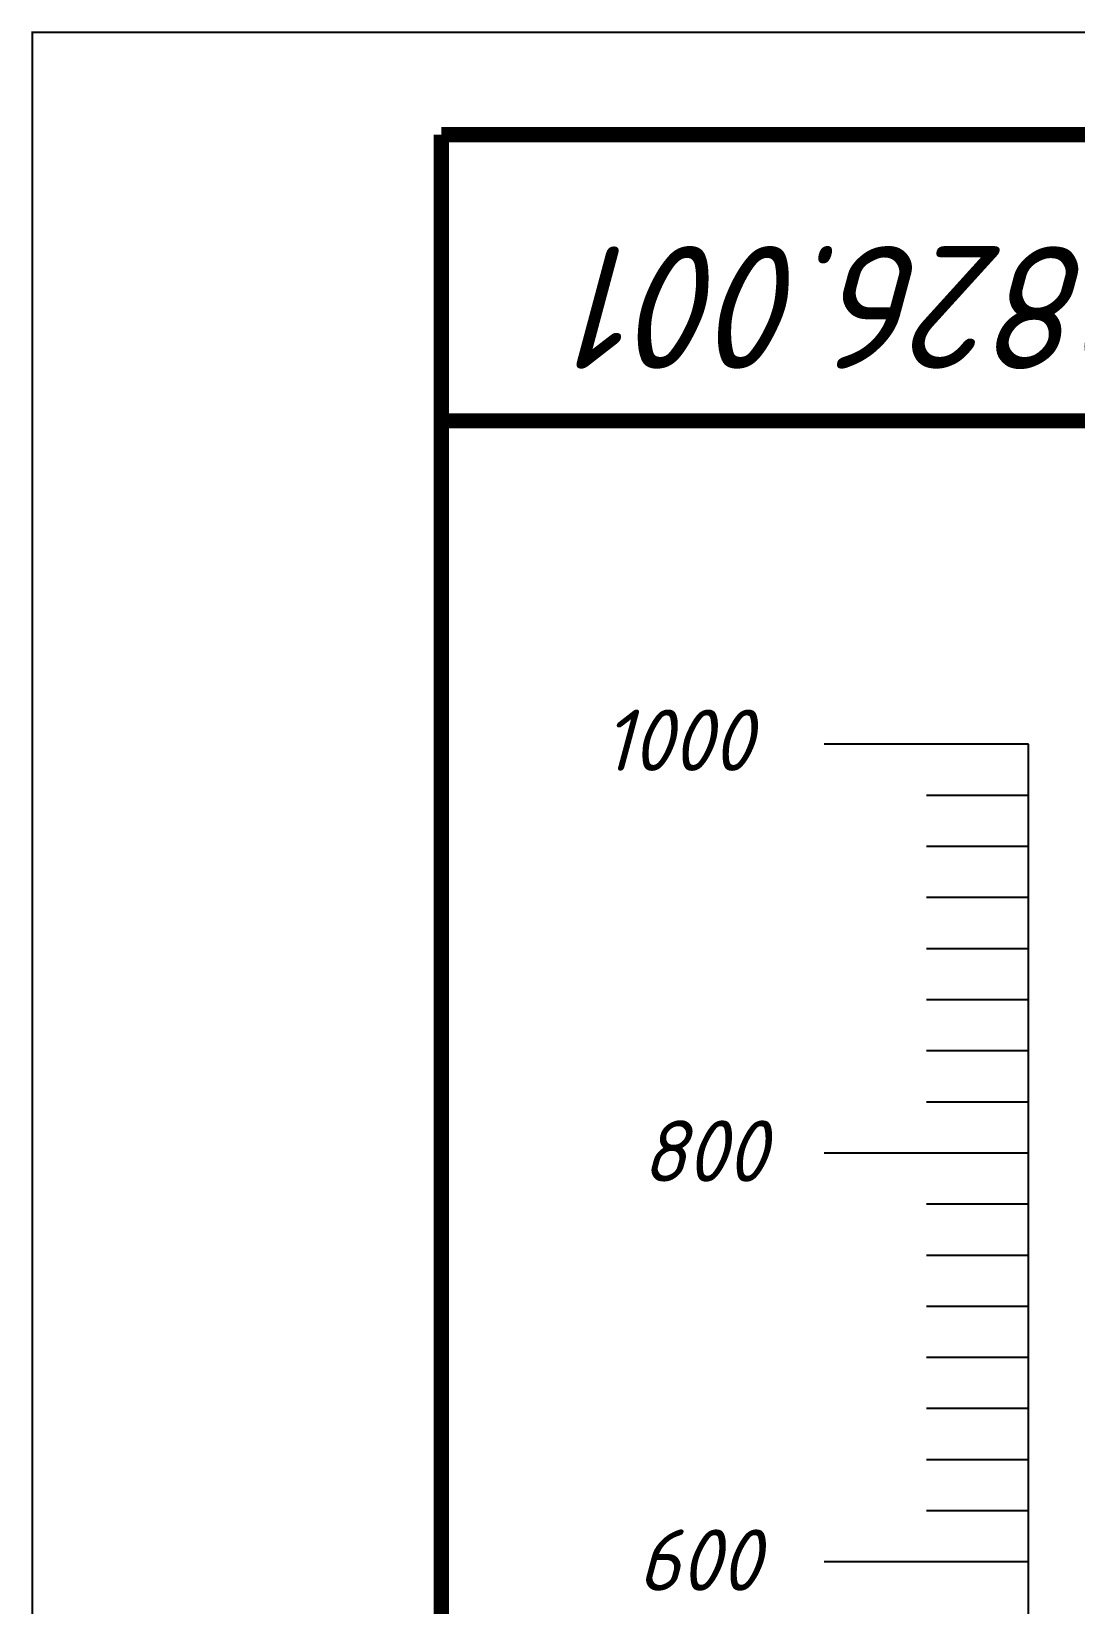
# Model space of a CAD drawing. Header units: millimetres. Extents: x 1557 to 2774, y 1107 to 1474.
# Drawn here: x 1557.3 to 1608.3, y 1390 to 1466.9 of the extents above; entities that cross this region are included whole.
import ezdxf

# ---------------------------------------------------------------- set-up
doc = ezdxf.new("R2010")
doc.units = ezdxf.units.MM
doc.layers.add('Sheet', color=255, linetype='Continuous')
doc.styles.add('Gost', font='gost_type_0.ttf')

msp = doc.modelspace()

# ---------------------------------------------------------------- linework, layer by layer
for p, q in [((1606.074, 1432.067), (1596.074, 1432.067)), ((1606.074, 1427.067), (1606.074, 1432.067)), ((1606.074, 1429.567), (1601.074, 1429.567)), ((1606.074, 1427.067), (1601.074, 1427.067)), ((1606.074, 1422.067), (1606.074, 1427.067)), ((1606.074, 1424.567), (1601.074, 1424.567)), ((1606.074, 1422.067), (1601.074, 1422.067)), ((1606.074, 1417.067), (1606.074, 1422.067)), ((1606.074, 1419.567), (1601.074, 1419.567)), ((1606.074, 1417.067), (1601.074, 1417.067)), ((1606.074, 1412.067), (1606.074, 1417.067)), ((1606.074, 1414.567), (1601.074, 1414.567)), ((1606.074, 1412.067), (1596.074, 1412.067)), ((1606.074, 1407.067), (1606.074, 1412.067)), ((1606.074, 1409.567), (1601.074, 1409.567)), ((1606.074, 1407.067), (1601.074, 1407.067)), ((1606.074, 1402.067), (1606.074, 1407.067)), ((1606.074, 1404.567), (1601.074, 1404.567)), ((1606.074, 1402.067), (1601.074, 1402.067)), ((1606.074, 1397.067), (1606.074, 1402.067)), ((1606.074, 1399.567), (1601.074, 1399.567)), ((1606.074, 1397.067), (1601.074, 1397.067)), ((1606.074, 1392.067), (1606.074, 1397.067)), ((1606.074, 1394.567), (1601.074, 1394.567)), ((1606.074, 1392.067), (1596.074, 1392.067)), ((1606.074, 1387.067), (1606.074, 1392.067))]:
    msp.add_line(p, q)
at = {"layer": 'Sheet'}
for points, const_width in [([(1557.363, 1466.892), (1977.321, 1466.892), (1977.321, 1169.934), (1557.363, 1169.934), (1557.363, 1466.892)], 0.0991), ([(1577.363, 1461.892), (1972.363, 1461.892)], 0.749), ([(1577.363, 1174.892), (1577.363, 1461.892)], 0.749), ([(1577.363, 1447.892), (1647.363, 1447.892)], 0.749)]:
    msp.add_lwpolyline(points, dxfattribs=dict(at, const_width=const_width))

# ---------------------------------------------------------------- texts
at = {"insert": (1672.518, 1450.444), "char_height": 6, "attachment_point": 1, "rotation": 180, "style": 'Gost'}
msp.add_mtext_dynamic_manual_height_columns('\\pxqc;{\\fGOST type B|b0|i1|c204|p34;ДК41.758826.001}', width=120, gutter_width=25, heights=[19.892], dxfattribs=at)
at = {"char_height": 3, "attachment_point": 1, "style": 'Gost'}
for s, insert in [('{\\fGOST type B|b0|i1|c204|p34;1000}', (1585.232, 1433.768)), ('{\\fGOST type B|b0|i1|c204|p34;800}', (1587.154, 1413.67)), ('{\\fGOST type B|b0|i1|c204|p34;600}', (1586.939, 1393.66))]:
    msp.add_mtext_dynamic_manual_height_columns(s, width=15.88495, gutter_width=17.5, heights=[0], dxfattribs=dict(at, insert=insert))

doc.saveas('drawing.dxf')
